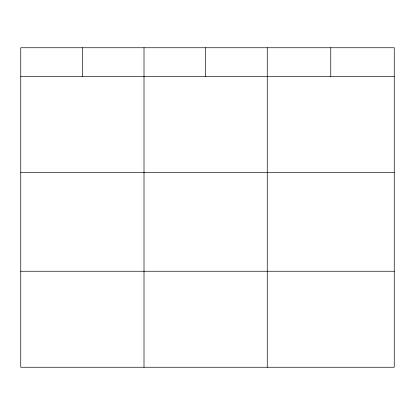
<?xml version="1.0" encoding="UTF-8"?>
<svg xmlns="http://www.w3.org/2000/svg" width="415" height="415" viewBox="0 0 415 415"><rect width="100%" height="100%" fill="white"/><g stroke="black" fill="none" stroke-linecap="round" stroke-linejoin="round"><path stroke-width="0.62" d="M394.25 172.339L394.25 47.746L20.75 47.746L20.75 367.254L394.25 367.254L394.25 172.339L20.75 172.339M20.75 76.334L394.25 76.334M20.75 271.249L394.25 271.249M330.755 47.746L330.755 76.334M267.26 47.746L267.26 367.254M205.632 47.746L205.632 76.334M144.005 47.746L144.005 367.254M82.378 47.746L82.378 76.334"/></g></svg>
